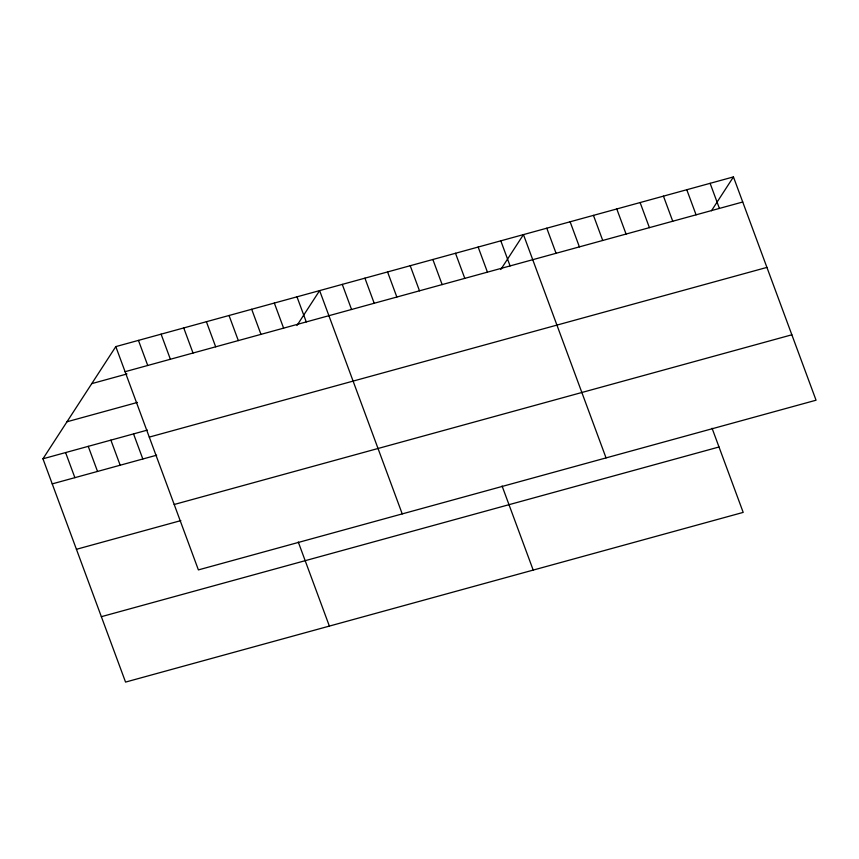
<?xml version="1.0" encoding="UTF-8"?>
<svg xmlns="http://www.w3.org/2000/svg" width="859" height="859" viewBox="0 0 859 859"><rect width="100%" height="100%" fill="white"/><g stroke="black" fill="none" stroke-linecap="round" stroke-linejoin="round"><path stroke-width="1.29" d="M712.079 428.265L743.196 512.394L125.554 682.089L42.95 458.792L115.804 346.606L733.446 176.911L816.05 400.208L198.397 569.904L115.804 346.606M296.956 325.518L319.623 290.61L402.227 513.897M500.786 269.511L523.453 234.604L606.046 457.901M711.467 210.756L733.446 176.911M125.081 371.7L742.734 202.005M91.763 383.629L126.992 373.955M66.991 421.769L137.451 402.42M42.95 458.792L147.383 430.101M149.283 437.102L766.926 267.407M52.227 483.885L156.66 455.195M174.205 504.491L791.858 334.795M76.43 549.298L180.852 520.608M101.351 616.687L719.004 446.991M710.114 183.321L719.402 208.415M686.781 189.732L696.069 214.825M663.449 196.142L672.737 221.235M640.116 202.552L649.404 227.646M616.783 208.962L626.071 234.056M593.451 215.373L602.728 240.466M570.118 221.783L579.395 246.877M546.786 228.193L556.063 253.287M500.808 240.831L510.085 265.925M478.152 247.048L487.44 272.142M455.506 253.276L464.794 278.37M432.861 259.493L442.149 284.587M502.075 485.969L533.192 570.086M410.215 265.721L419.493 290.814M387.57 271.938L396.847 297.031M364.925 278.166L374.202 303.259M342.279 284.383L351.556 309.476M296.978 296.827L306.266 321.921M274.332 303.055L283.61 328.149M251.687 309.272L260.964 334.366M229.042 315.5L238.319 340.594M298.256 541.965L329.373 626.093M206.396 321.717L215.673 346.811M183.74 327.945L193.028 353.028M161.095 334.162L170.383 359.255M138.449 340.389L147.737 365.472M133.542 433.902L142.819 458.996M110.886 440.13L120.174 465.224M88.241 446.347L97.529 471.441M65.595 452.575L74.883 477.668"/></g></svg>
